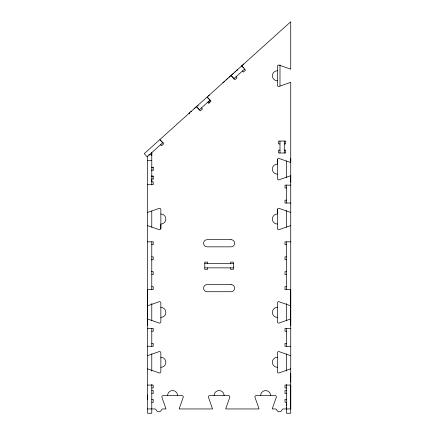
<?xml version="1.0" encoding="UTF-8"?>
<svg xmlns="http://www.w3.org/2000/svg" width="435" height="435" viewBox="0 0 435 435"><rect width="100%" height="100%" fill="white"/><g stroke="black" fill="none" stroke-linecap="round" stroke-linejoin="round"><path stroke-width="0.65" d="M147.481 399.401L147.481 394.926M147.481 325.51L147.481 289.579L153.212 289.579L153.212 286.714L151.777 286.714M151.777 393.24L153.212 393.436L153.212 390.57L151.777 390.57M151.777 179.677L151.777 181.841L153.212 181.841L153.212 184.706L147.481 184.706M151.777 155.338L151.777 152.642L151.777 184.706M279.988 86.076L279.988 65.032M286.431 177.594L286.431 160.934M290.732 382.213L290.732 373.138M290.732 325.51L290.732 289.579L285.001 289.579L285.001 286.714L286.431 286.714M290.732 182.26L290.732 158.264M160.825 228.587L160.852 224.03A5.013 5.013 0 0 0 165.865 219.017A5.013 5.013 0 0 0 160.852 214.004M277.383 159.569L277.361 164.125A5.013 5.013 0 0 0 272.348 169.139A5.013 5.013 0 0 0 277.361 174.152M277.383 209.442L277.361 214.004A5.013 5.013 0 0 0 272.348 219.017A5.013 5.013 0 0 0 277.361 224.03M190.715 111.806L191.384 111.202M194.13 108.734L195.429 107.559M197.708 105.509L198.175 106.053M208.202 96.059L209.268 95.102M222.899 82.824L224.879 81.046M227.184 78.969L227.782 78.43M228.946 77.381L230.012 76.424M230.539 75.946L231.072 75.467L234.905 79.725L237.037 77.805L236.08 76.739M231.192 75.358L232.453 74.222M235.558 71.427L234.808 72.107M236.303 70.753L237.733 69.469M242.295 66.517L241.719 65.881L242.251 65.402M242.784 64.924L243.85 63.961M226.097 79.948L226.7 79.404M233.546 73.238L232.937 73.787M163.147 142.408L147.144 156.817L144.268 153.626L290.732 21.75L290.732 69.116A1.435 1.435 0 0 1 290.319 69.056L278.791 65.022A1.43 1.43 0 0 0 277.361 66.457L277.361 85.075A1.43 1.43 0 0 0 278.791 86.511L290.319 82.476A1.435 1.435 0 0 1 290.732 82.416L290.732 162.489A1.435 1.435 0 0 1 290.319 162.429L278.791 158.394A1.43 1.43 0 0 0 277.361 159.83L277.361 178.453A1.43 1.43 0 0 0 278.791 179.883L290.319 175.849A1.435 1.435 0 0 1 290.732 175.789L290.732 413.25L286.431 413.25L286.431 384.426M199.089 110.044L210.116 100.115M233.644 78.931L244.595 69.073M208.735 103.291L210.97 101.273L207.136 97.016M236.738 70.361L237.135 70.013M189.638 112.774L189.029 113.323L189.508 113.856M195.875 107.162L196.484 106.613M279.988 143.925L278.552 143.925L278.552 141.06L285.719 141.06L285.719 143.925L284.283 143.925M279.988 150.135L278.552 150.135L278.552 153L285.719 153L285.719 150.135L284.283 150.135M148.71 154.844L151.777 154.844M147.481 160.645L151.777 160.645M151.777 167.257L153.212 167.257L153.212 170.313M151.777 167.448L153.212 167.448M151.298 170.123L153.212 170.123M151.298 176.088L153.212 176.088L153.212 179.149M151.298 176.284L153.212 176.284M151.777 178.954L153.212 178.954M290.732 185.125L285.001 185.125L285.001 187.991L286.431 187.991M286.431 200.165L285.001 200.165L285.001 203.031L290.732 203.031M147.481 241.827L153.212 241.827L153.212 244.693L151.777 244.693M290.732 241.827L285.001 241.827L285.001 244.693L286.431 244.693M151.777 256.867L153.212 256.867L153.212 259.733L151.298 259.733M286.431 256.867L285.001 256.867L285.001 259.733L286.431 259.733M204.782 263.556L233.432 263.556M204.782 267.851L233.432 267.851M151.298 271.674L153.212 271.674L153.212 274.534L151.777 274.534M286.431 271.674L285.001 271.674L285.001 274.534L286.431 274.534M147.481 328.376L153.212 328.376L153.212 331.242L151.777 331.242M290.732 328.376L285.001 328.376L285.001 331.242L286.431 331.242M151.777 343.416L153.212 343.416L153.212 346.282L147.481 346.282M286.431 343.416L285.001 343.416L285.001 346.282L290.732 346.282M147.481 385.078L153.212 385.078L153.212 387.944L151.777 387.944M286.431 387.944L285.001 387.944L285.001 385.078L290.732 385.078L290.732 408.954L283.413 408.954A1.43 1.43 0 0 0 282.059 409.906A2.866 2.866 0 0 1 276.66 409.906A1.43 1.43 0 0 0 275.306 408.954L272.288 408.954A1.43 1.43 0 0 1 272.348 408.541L276.383 397.014A1.43 1.43 0 0 0 274.947 395.584L256.329 395.584A1.43 1.43 0 0 0 254.894 397.014L258.928 408.541A1.43 1.43 0 0 1 258.988 408.954L225.754 408.954A1.43 1.43 0 0 1 225.814 408.541L229.849 397.014A1.43 1.43 0 0 0 228.418 395.584L209.795 395.584A1.43 1.43 0 0 0 208.36 397.014L212.394 408.541A1.43 1.43 0 0 1 212.454 408.954L179.22 408.954A1.43 1.43 0 0 1 179.28 408.541L183.314 397.014A1.43 1.43 0 0 0 181.884 395.584L163.261 395.584A1.43 1.43 0 0 0 161.831 397.014L165.865 408.541A1.43 1.43 0 0 1 165.925 408.954L162.902 408.954A1.43 1.43 0 0 0 161.554 409.906A2.866 2.866 0 0 1 156.149 409.906A1.43 1.43 0 0 0 154.8 408.954L147.481 408.954M286.431 390.57L285.001 390.57L285.001 393.436L286.447 393.436M286.447 399.401L285.001 399.401L285.001 402.266L286.431 402.266M151.777 402.266L153.212 402.266L153.212 399.401L151.777 399.596M241.719 65.881L245.552 70.138L243.426 72.058L242.464 70.992M242.871 67.159L243.442 67.795M231.648 76.103L232.225 76.745M232.801 77.381L233.372 78.023M207.712 97.657L208.865 98.935M209.436 99.572L210.013 100.213M208.838 101.268L209.8 102.334M207.886 102.127L208.843 103.193M201.497 107.88L202.454 108.946L200.328 110.86L196.489 106.602L197.066 107.244M197.642 107.88L198.219 108.522M198.79 109.158L199.366 109.794M159.901 139.548L163.734 143.806L161.602 145.725L160.645 144.659M160.461 140.206L161.032 140.842M161.608 141.484L162.184 142.12M286.431 185.125L286.431 203.031M286.431 210.562L286.431 227.222M286.431 241.827L286.431 289.579M286.431 303.516L286.431 320.845M286.431 328.376L286.431 346.282M286.431 353.813L286.431 371.142M286.431 403.941L286.431 405.61M286.431 407.28L286.431 408.954M284.283 141.06L284.283 153M279.988 141.06L279.988 153M230.566 263.556L230.566 262.12L233.432 262.12L233.432 269.281L230.566 269.281L230.566 267.851M207.647 263.556L207.647 262.12L204.782 262.12L204.782 269.281L207.647 269.281L207.647 267.851M151.777 211.078L151.777 227.2M151.777 241.827L151.777 289.579M151.777 303.516L151.777 320.845M151.777 328.376L151.777 346.282M151.777 353.813L151.777 371.142M151.777 384.426L151.777 413.25L147.481 413.25L147.481 156.16M290.732 212.367A1.435 1.435 0 0 1 290.319 212.307L278.791 208.273A1.43 1.43 0 0 0 277.361 209.703L277.361 228.326A1.43 1.43 0 0 0 278.791 229.762L290.319 225.727A1.435 1.435 0 0 1 290.732 225.667M147.481 225.667A1.441 1.441 0 0 1 147.889 225.727L159.417 229.762A1.43 1.43 0 0 0 160.852 228.326L160.852 209.703A1.43 1.43 0 0 0 159.417 208.273L147.889 212.307A1.435 1.435 0 0 1 147.481 212.367M290.732 305.74A1.43 1.43 0 0 1 290.319 305.68L278.791 301.645A1.43 1.43 0 0 0 277.361 303.081L277.361 321.699A1.43 1.43 0 0 0 278.791 323.134L290.319 319.1A1.435 1.435 0 0 1 290.732 319.04M290.732 355.618A1.435 1.435 0 0 1 290.319 355.558L278.791 351.523A1.43 1.43 0 0 0 277.361 352.954L277.361 371.577A1.43 1.43 0 0 0 278.791 373.007L290.319 368.972A1.435 1.435 0 0 1 290.732 368.913M147.481 368.913A1.435 1.435 0 0 1 147.889 368.972L159.417 373.007A1.43 1.43 0 0 0 160.852 371.577L160.852 352.954A1.43 1.43 0 0 0 159.417 351.523L147.889 355.558A1.435 1.435 0 0 1 147.481 355.618M147.481 319.04A1.435 1.435 0 0 1 147.889 319.1L159.417 323.134A1.43 1.43 0 0 0 160.852 321.699L160.852 303.081A1.43 1.43 0 0 0 159.417 301.645L147.889 305.68A1.43 1.43 0 0 1 147.481 305.74M277.361 80.779A5.013 5.013 0 0 1 272.348 75.766A5.013 5.013 0 0 1 277.361 70.753M167.562 395.584A5.013 5.013 0 0 1 172.575 390.57A5.013 5.013 0 0 1 177.589 395.584M214.091 395.584A5.013 5.013 0 0 1 219.104 390.57A5.013 5.013 0 0 1 224.117 395.584M260.625 395.584A5.013 5.013 0 0 1 265.638 390.57A5.013 5.013 0 0 1 270.652 395.584M160.852 307.376A5.013 5.013 0 0 1 165.865 312.39A5.013 5.013 0 0 1 160.852 317.403M160.852 357.255A5.013 5.013 0 0 1 165.865 362.268A5.013 5.013 0 0 1 160.852 367.281M277.361 367.281A5.013 5.013 0 0 1 272.348 362.268A5.013 5.013 0 0 1 277.361 357.255M277.361 317.403A5.013 5.013 0 0 1 272.348 312.39A5.013 5.013 0 0 1 277.361 307.376M231.045 239.68L207.169 239.68A3.583 3.583 0 0 0 203.585 243.263A3.583 3.583 0 0 0 207.169 246.841L231.045 246.841A3.583 3.583 0 0 0 234.623 243.263A3.583 3.583 0 0 0 231.045 239.68M231.045 284.566L207.169 284.566A3.583 3.583 0 0 0 203.585 288.144A3.583 3.583 0 0 0 207.169 291.727L231.045 291.727A3.583 3.583 0 0 0 234.623 288.144A3.583 3.583 0 0 0 231.045 284.566"/></g></svg>
